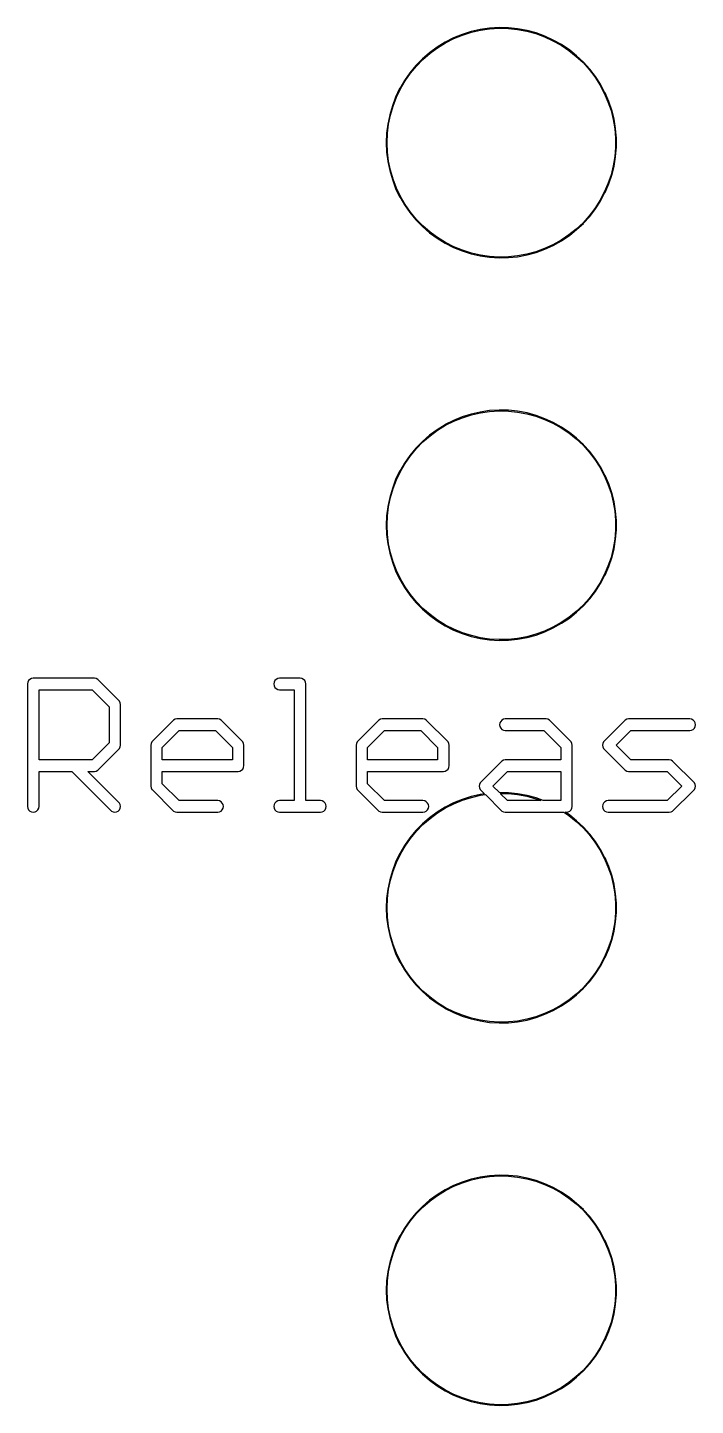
# Model space of a CAD drawing. Extents: x 3 to 66, y 0 to 129.
# Drawn here: x 38.92 to 47.8, y 37.73 to 56.03 of the extents above; entities that cross this region are included whole.
import ezdxf

# ---------------------------------------------------------------- set-up
doc = ezdxf.new("R2010")
doc.units = 0

msp = doc.modelspace()

# ---------------------------------------------------------------- linework, layer by layer
at = {"color": 34, "true_color": 0x008000}
for points in [[(45.0596, 56.01969, 0), (44.93514, 56.00192, 0), (44.93357, 56.00167, 0), (44.81419, 55.97373, 0), (44.69481, 55.93563, 0), (44.58051, 55.88991, 0), (44.46875, 55.83403, 0), (44.46733, 55.8333, 0), (44.36065, 55.76726, 0), (44.26159, 55.6936, 0), (44.16761, 55.61232, 0), (44.16649, 55.6112, 0), (44.08013, 55.5223, 0), (43.99885, 55.42578, 0), (43.92773, 55.32418, 0), (43.86423, 55.2175, 0), (43.8635, 55.21608, 0), (43.81016, 55.10432, 0), (43.76698, 54.98748, 0), (43.73142, 54.8681, 0), (43.70602, 54.74618, 0), (43.70578, 54.74462, 0), (43.69054, 54.6227, 0), (43.68546, 54.49824, 0), (43.69054, 54.37377, 0), (43.70578, 54.25185, 0), (43.70602, 54.25029, 0), (43.73142, 54.12837, 0), (43.76698, 54.00899, 0), (43.81016, 53.89215, 0), (43.8635, 53.78039, 0), (43.86423, 53.77897, 0), (43.92773, 53.67229, 0), (43.99885, 53.57069, 0), (44.08013, 53.47417, 0), (44.16649, 53.38527, 0), (44.16761, 53.38415, 0), (44.26159, 53.30287, 0), (44.36065, 53.22921, 0), (44.46733, 53.16317, 0), (44.46875, 53.16244, 0), (44.58051, 53.10656, 0), (44.69481, 53.06084, 0), (44.81419, 53.02274, 0), (44.93357, 52.9948, 0), (44.93514, 52.99455, 0), (45.0596, 52.97678, 0), (45.18405, 52.96915, 0), (45.30852, 52.9717, 0), (45.43044, 52.98439, 0), (45.432, 52.98464, 0), (45.55646, 53.0075, 0), (45.67584, 53.04052, 0), (45.79268, 53.0837, 0), (45.90444, 53.1345, 0), (45.90586, 53.13523, 0), (46.01508, 53.19619, 0), (46.11922, 53.26477, 0), (46.21574, 53.34351, 0), (46.30718, 53.42733, 0), (46.3083, 53.42845, 0), (46.38958, 53.51989, 0), (46.46578, 53.61895, 0), (46.53436, 53.72309, 0), (46.59278, 53.83485, 0), (46.59351, 53.83627, 0), (46.64177, 53.95057, 0), (46.68241, 54.06741, 0), (46.71289, 54.18679, 0), (46.73321, 54.31125, 0), (46.73345, 54.31282, 0), (46.74362, 54.43728, 0), (46.74362, 54.5592, 0), (46.73345, 54.68365, 0), (46.73321, 54.68522, 0), (46.71289, 54.80968, 0), (46.68241, 54.92906, 0), (46.64177, 55.0459, 0), (46.59351, 55.1602, 0), (46.59278, 55.16162, 0), (46.53436, 55.27338, 0), (46.46578, 55.37752, 0), (46.38958, 55.47658, 0), (46.3083, 55.56802, 0), (46.30718, 55.56914, 0), (46.21574, 55.65296, 0), (46.11922, 55.7317, 0), (46.01508, 55.80028, 0), (45.90586, 55.86124, 0), (45.90444, 55.86197, 0), (45.79268, 55.91277, 0), (45.67584, 55.95595, 0), (45.55646, 55.98897, 0), (45.432, 56.01183, 0), (45.43044, 56.01208, 0), (45.30852, 56.02477, 0), (45.18405, 56.02732, 0), (45.0596, 56.01969, 0)], [(45.42983, 52.99449, 0), (45.30852, 52.98186, 0), (45.18405, 52.97931, 0), (45.0596, 52.98694, 0), (44.93651, 53.00451, 0), (44.81732, 53.03241, 0), (44.69794, 53.07051, 0), (44.58364, 53.11623, 0), (44.47313, 53.17148, 0), (44.36662, 53.23742, 0), (44.26756, 53.31108, 0), (44.17378, 53.39219, 0), (44.08834, 53.48014, 0), (44.00706, 53.57666, 0), (43.93594, 53.67826, 0), (43.87271, 53.78449, 0), (43.81983, 53.89528, 0), (43.77665, 54.01212, 0), (43.74109, 54.1315, 0), (43.71582, 54.25278, 0), (43.7007, 54.37377, 0), (43.69562, 54.49824, 0), (43.7007, 54.6227, 0), (43.71582, 54.7437, 0), (43.74109, 54.86497, 0), (43.77665, 54.98435, 0), (43.81983, 55.10119, 0), (43.8727, 55.21197, 0), (43.93594, 55.31821, 0), (44.00706, 55.41981, 0), (44.08834, 55.51633, 0), (44.17378, 55.60428, 0), (44.26756, 55.68539, 0), (44.36662, 55.75905, 0), (44.47313, 55.82499, 0), (44.58364, 55.88024, 0), (44.69794, 55.92596, 0), (44.81732, 55.96406, 0), (44.93651, 55.99196, 0), (45.0596, 56.00953, 0), (45.18405, 56.01716, 0), (45.30852, 56.01461, 0), (45.42983, 56.00198, 0), (45.55333, 55.9793, 0), (45.67271, 55.94628, 0), (45.78955, 55.9031, 0), (45.90071, 55.85257, 0), (46.00911, 55.79207, 0), (46.11325, 55.72349, 0), (46.20977, 55.64475, 0), (46.30054, 55.56155, 0), (46.38137, 55.47061, 0), (46.45757, 55.37155, 0), (46.52615, 55.26741, 0), (46.58389, 55.15695, 0), (46.6321, 55.04277, 0), (46.67274, 54.92593, 0), (46.70322, 54.80655, 0), (46.72329, 54.68359, 0), (46.73346, 54.5592, 0), (46.73346, 54.43728, 0), (46.72329, 54.31282, 0), (46.70322, 54.18992, 0), (46.67274, 54.07054, 0), (46.6321, 53.9537, 0), (46.58389, 53.83952, 0), (46.52615, 53.72906, 0), (46.45757, 53.62492, 0), (46.38137, 53.52586, 0), (46.30054, 53.43492, 0), (46.20977, 53.35172, 0), (46.11325, 53.27298, 0), (46.00911, 53.2044, 0), (45.90071, 53.1439, 0), (45.78955, 53.09337, 0), (45.67271, 53.05019, 0), (45.55333, 53.01717, 0), (45.42983, 52.99449, 0)], [(45.0596, 50.9397, 0), (44.93514, 50.92191, 0), (44.93357, 50.92167, 0), (44.81419, 50.89373, 0), (44.69481, 50.85563, 0), (44.58051, 50.80991, 0), (44.46875, 50.75403, 0), (44.46733, 50.7533, 0), (44.36065, 50.68726, 0), (44.26159, 50.6136, 0), (44.16761, 50.53232, 0), (44.16649, 50.5312, 0), (44.08013, 50.4423, 0), (43.99885, 50.34578, 0), (43.92773, 50.24418, 0), (43.86423, 50.1375, 0), (43.8635, 50.13608, 0), (43.81016, 50.02432, 0), (43.76698, 49.90748, 0), (43.73142, 49.7881, 0), (43.70602, 49.66618, 0), (43.70578, 49.66462, 0), (43.69054, 49.5427, 0), (43.68546, 49.41824, 0), (43.69054, 49.29378, 0), (43.70578, 49.17185, 0), (43.70602, 49.17029, 0), (43.73142, 49.04837, 0), (43.76698, 48.92899, 0), (43.81016, 48.81215, 0), (43.8635, 48.70039, 0), (43.86423, 48.69897, 0), (43.92773, 48.59229, 0), (43.99885, 48.49069, 0), (44.08013, 48.39417, 0), (44.16649, 48.30527, 0), (44.16761, 48.30415, 0), (44.26159, 48.22287, 0), (44.36065, 48.14921, 0), (44.46733, 48.08317, 0), (44.46875, 48.08244, 0), (44.58051, 48.02656, 0), (44.69481, 47.98084, 0), (44.81419, 47.94274, 0), (44.93357, 47.9148, 0), (44.93514, 47.91456, 0), (45.0596, 47.89677, 0), (45.18405, 47.88916, 0), (45.30852, 47.89169, 0), (45.43044, 47.9044, 0), (45.432, 47.90464, 0), (45.55646, 47.9275, 0), (45.67584, 47.96052, 0), (45.79268, 48.0037, 0), (45.90444, 48.0545, 0), (45.90586, 48.05523, 0), (46.01508, 48.11619, 0), (46.11922, 48.18477, 0), (46.21574, 48.26351, 0), (46.30718, 48.34733, 0), (46.3083, 48.34845, 0), (46.38958, 48.43989, 0), (46.46578, 48.53895, 0), (46.53436, 48.64309, 0), (46.59278, 48.75485, 0), (46.59351, 48.75627, 0), (46.64177, 48.87057, 0), (46.68241, 48.98741, 0), (46.71289, 49.10679, 0), (46.73321, 49.23125, 0), (46.73345, 49.23282, 0), (46.74362, 49.35728, 0), (46.74362, 49.4792, 0), (46.73345, 49.60366, 0), (46.73321, 49.60522, 0), (46.71314, 49.72812, 0), (46.71289, 49.72968, 0), (46.68241, 49.84906, 0), (46.64177, 49.9659, 0), (46.59351, 50.0802, 0), (46.59278, 50.08162, 0), (46.53436, 50.19338, 0), (46.46578, 50.29752, 0), (46.38958, 50.39658, 0), (46.3083, 50.48802, 0), (46.30718, 50.48914, 0), (46.21574, 50.57296, 0), (46.11922, 50.6517, 0), (46.01508, 50.72028, 0), (45.90586, 50.78124, 0), (45.90444, 50.78197, 0), (45.79268, 50.83277, 0), (45.67584, 50.87595, 0), (45.55646, 50.90897, 0), (45.432, 50.93183, 0), (45.43044, 50.93207, 0), (45.30852, 50.94478, 0), (45.18405, 50.94731, 0), (45.0596, 50.9397, 0)], [(45.42996, 47.91451, 0), (45.30852, 47.90185, 0), (45.18405, 47.89932, 0), (45.0596, 47.90693, 0), (44.9364, 47.92454, 0), (44.81732, 47.95241, 0), (44.69794, 47.99051, 0), (44.58364, 48.03623, 0), (44.47313, 48.09148, 0), (44.36662, 48.15742, 0), (44.26756, 48.23108, 0), (44.17378, 48.31219, 0), (44.08834, 48.40014, 0), (44.00706, 48.49666, 0), (43.93594, 48.59826, 0), (43.8727, 48.7045, 0), (43.81983, 48.81528, 0), (43.77665, 48.93212, 0), (43.74109, 49.0515, 0), (43.71582, 49.17277, 0), (43.7007, 49.29378, 0), (43.69562, 49.41824, 0), (43.7007, 49.5427, 0), (43.71582, 49.66369, 0), (43.74109, 49.78497, 0), (43.77665, 49.90435, 0), (43.81983, 50.02119, 0), (43.8727, 50.13197, 0), (43.93594, 50.23821, 0), (44.00706, 50.33981, 0), (44.08834, 50.43633, 0), (44.17378, 50.52428, 0), (44.26756, 50.60539, 0), (44.36662, 50.67905, 0), (44.47313, 50.74499, 0), (44.58364, 50.80024, 0), (44.69794, 50.84596, 0), (44.81732, 50.88406, 0), (44.9364, 50.91193, 0), (45.0596, 50.92954, 0), (45.18405, 50.93715, 0), (45.30852, 50.93462, 0), (45.42996, 50.92196, 0), (45.55333, 50.8993, 0), (45.67271, 50.86628, 0), (45.78955, 50.8231, 0), (45.90071, 50.77257, 0), (46.00911, 50.71207, 0), (46.11325, 50.64349, 0), (46.20977, 50.56475, 0), (46.30054, 50.48155, 0), (46.38137, 50.39061, 0), (46.45757, 50.29155, 0), (46.52615, 50.18741, 0), (46.58389, 50.07695, 0), (46.6321, 49.96277, 0), (46.67274, 49.84593, 0), (46.70322, 49.72655, 0), (46.7233, 49.60358, 0), (46.73346, 49.4792, 0), (46.73346, 49.35728, 0), (46.72329, 49.23282, 0), (46.70322, 49.10992, 0), (46.67274, 48.99054, 0), (46.6321, 48.8737, 0), (46.58389, 48.75952, 0), (46.52615, 48.64906, 0), (46.45757, 48.54492, 0), (46.38137, 48.44586, 0), (46.30054, 48.35492, 0), (46.20977, 48.27172, 0), (46.11325, 48.19298, 0), (46.00911, 48.1244, 0), (45.90071, 48.0639, 0), (45.78955, 48.01337, 0), (45.67271, 47.97019, 0), (45.55333, 47.93717, 0), (45.42996, 47.91451, 0)], [(39.83041, 46.15298, 0), (39.85166, 46.16381, 0), (40.1403, 46.45245, 0), (40.15113, 46.47369, 0), (40.15486, 46.49724, 0), (40.15486, 47.03826, 0), (40.15113, 47.0618, 0), (40.1403, 47.08304, 0), (39.85166, 47.37168, 0), (39.83041, 47.38251, 0), (39.80687, 47.38624, 0), (38.99407, 47.38624, 0), (38.97052, 47.38251, 0), (38.94929, 47.37168, 0), (38.93242, 47.35482, 0), (38.9216, 47.33358, 0), (38.91787, 47.31004, 0), (38.91787, 45.68443, 0), (38.9216, 45.66089, 0), (38.93242, 45.63965, 0), (38.94929, 45.62279, 0), (38.97052, 45.61196, 0), (38.99407, 45.60823, 0), (39.01762, 45.61196, 0), (39.03886, 45.62279, 0), (39.05572, 45.63965, 0), (39.06655, 45.66089, 0), (39.07027, 45.68443, 0), (39.07027, 46.14926, 0), (39.5074, 46.14926, 0), (40.03387, 45.62279, 0), (40.05511, 45.61196, 0), (40.07866, 45.60823, 0), (40.1022, 45.61196, 0), (40.12344, 45.62279, 0), (40.1403, 45.63965, 0), (40.15113, 45.66089, 0), (40.15486, 45.68443, 0), (40.15113, 45.70798, 0), (40.1403, 45.72922, 0), (39.72026, 46.14926, 0), (39.80687, 46.14926, 0), (39.83041, 46.15298, 0)], [(39.77665, 46.30166, 0), (39.07027, 46.30166, 0), (39.07027, 47.23384, 0), (39.77664, 47.23384, 0), (40.00246, 47.00802, 0), (40.00246, 46.52747, 0), (39.77665, 46.30166, 0)], [(42.26814, 47.38624, 0), (42.24459, 47.38251, 0), (42.22335, 47.37168, 0), (42.20649, 47.35482, 0), (42.19566, 47.33358, 0), (42.19193, 47.31004, 0), (42.19566, 47.28649, 0), (42.20649, 47.26525, 0), (42.22335, 47.24839, 0), (42.24459, 47.23756, 0), (42.26814, 47.23384, 0), (42.46372, 47.23384, 0), (42.46372, 45.76063, 0), (42.26814, 45.76063, 0), (42.24459, 45.75691, 0), (42.22335, 45.74608, 0), (42.20649, 45.72922, 0), (42.19566, 45.70798, 0), (42.19193, 45.68443, 0), (42.19566, 45.66089, 0), (42.20649, 45.63965, 0), (42.22335, 45.62279, 0), (42.24459, 45.61196, 0), (42.26814, 45.60823, 0), (42.81169, 45.60823, 0), (42.83524, 45.61196, 0), (42.85648, 45.62279, 0), (42.87334, 45.63965, 0), (42.88417, 45.66089, 0), (42.88789, 45.68443, 0), (42.88417, 45.70798, 0), (42.87334, 45.72922, 0), (42.85648, 45.74608, 0), (42.83524, 45.75691, 0), (42.81169, 45.76063, 0), (42.61612, 45.76063, 0), (42.61612, 47.31004, 0), (42.61239, 47.33358, 0), (42.60156, 47.35482, 0), (42.5847, 47.37168, 0), (42.56346, 47.38251, 0), (42.53992, 47.38624, 0), (42.26814, 47.38624, 0)], [(41.74049, 46.15298, 0), (41.76174, 46.16381, 0), (41.77859, 46.18067, 0), (41.78943, 46.20191, 0), (41.79316, 46.22546, 0), (41.79316, 46.49724, 0), (41.78943, 46.52078, 0), (41.77859, 46.54202, 0), (41.76174, 46.55888, 0), (41.76172, 46.55889, 0), (41.48996, 46.83066, 0), (41.46871, 46.84149, 0), (41.44516, 46.84522, 0), (40.90162, 46.84522, 0), (40.87807, 46.84149, 0), (40.85683, 46.83066, 0), (40.83997, 46.8138, 0), (40.57072, 46.54202, 0), (40.5599, 46.52078, 0), (40.55618, 46.49724, 0), (40.55618, 45.95368, 0), (40.5599, 45.93013, 0), (40.57072, 45.90889, 0), (40.57292, 45.90669, 0), (40.85683, 45.62279, 0), (40.87807, 45.61196, 0), (40.90162, 45.60823, 0), (41.44516, 45.60823, 0), (41.46871, 45.61196, 0), (41.48996, 45.62279, 0), (41.50681, 45.63965, 0), (41.51765, 45.66089, 0), (41.52136, 45.68443, 0), (41.51765, 45.70798, 0), (41.50681, 45.72922, 0), (41.48996, 45.74608, 0), (41.46871, 45.75691, 0), (41.44516, 45.76063, 0), (40.93185, 45.76063, 0), (40.70858, 45.9839, 0), (40.70858, 46.14926, 0), (41.71696, 46.14926, 0), (41.74049, 46.15298, 0)], [(44.46846, 46.15298, 0), (44.4897, 46.16381, 0), (44.50656, 46.18067, 0), (44.51739, 46.20191, 0), (44.52112, 46.22546, 0), (44.52112, 46.49724, 0), (44.51739, 46.52078, 0), (44.50656, 46.54202, 0), (44.21792, 46.83066, 0), (44.19668, 46.84149, 0), (44.17314, 46.84522, 0), (43.63212, 46.84522, 0), (43.60857, 46.84149, 0), (43.58733, 46.83066, 0), (43.29869, 46.54202, 0), (43.28786, 46.52078, 0), (43.28414, 46.49724, 0), (43.28414, 45.95368, 0), (43.28786, 45.93013, 0), (43.29869, 45.90889, 0), (43.31555, 45.89203, 0), (43.58733, 45.62279, 0), (43.60857, 45.61196, 0), (43.63212, 45.60823, 0), (44.17314, 45.60823, 0), (44.19668, 45.61196, 0), (44.21792, 45.62279, 0), (44.23478, 45.63965, 0), (44.24561, 45.66089, 0), (44.24934, 45.68443, 0), (44.24561, 45.70798, 0), (44.23478, 45.72922, 0), (44.21792, 45.74608, 0), (44.19668, 45.75691, 0), (44.17314, 45.76063, 0), (43.66221, 45.76063, 0), (43.43654, 45.98419, 0), (43.43654, 46.14926, 0), (44.44492, 46.14926, 0), (44.46846, 46.15298, 0)], [(46.10422, 45.61196, 0), (46.12546, 45.62279, 0), (46.14232, 45.63965, 0), (46.15315, 45.66089, 0), (46.15688, 45.68443, 0), (46.15688, 46.49724, 0), (46.15315, 46.52078, 0), (46.14232, 46.54202, 0), (45.87308, 46.8138, 0), (45.85622, 46.83066, 0), (45.83498, 46.84149, 0), (45.81144, 46.84522, 0), (45.26788, 46.84522, 0), (45.24433, 46.84149, 0), (45.22309, 46.83066, 0), (45.20623, 46.8138, 0), (45.1954, 46.79256, 0), (45.19168, 46.76902, 0), (45.1954, 46.74547, 0), (45.20623, 46.72423, 0), (45.22309, 46.70737, 0), (45.24433, 46.69654, 0), (45.26788, 46.69282, 0), (45.78091, 46.69282, 0), (46.00448, 46.46714, 0), (46.00448, 46.30166, 0), (45.26788, 46.30166, 0), (45.24433, 46.29793, 0), (45.22309, 46.2871, 0), (44.93445, 45.99846, 0), (44.92362, 45.97722, 0), (44.9199, 45.95368, 0), (44.92362, 45.93013, 0), (44.93445, 45.90889, 0), (44.95131, 45.89203, 0), (44.99348, 45.85025, 0), (44.93514, 45.84191, 0), (44.93357, 45.84167, 0), (44.81419, 45.81373, 0), (44.69481, 45.77563, 0), (44.58051, 45.72991, 0), (44.46875, 45.67403, 0), (44.46733, 45.6733, 0), (44.36065, 45.60726, 0), (44.26159, 45.5336, 0), (44.16761, 45.45232, 0), (44.16649, 45.4512, 0), (44.08013, 45.3623, 0), (43.99885, 45.26578, 0), (43.92773, 45.16418, 0), (43.86423, 45.0575, 0), (43.8635, 45.05608, 0), (43.81016, 44.94432, 0), (43.76698, 44.82748, 0), (43.73142, 44.7081, 0), (43.70602, 44.58618, 0), (43.70578, 44.58462, 0), (43.69054, 44.4627, 0), (43.68546, 44.33824, 0), (43.69054, 44.21377, 0), (43.70578, 44.09186, 0), (43.70602, 44.09029, 0), (43.73142, 43.96837, 0), (43.76698, 43.84899, 0), (43.81016, 43.73215, 0), (43.8635, 43.62039, 0), (43.86423, 43.61897, 0), (43.92773, 43.51229, 0), (43.99885, 43.41069, 0), (44.08013, 43.31417, 0), (44.16649, 43.22527, 0), (44.16761, 43.22415, 0), (44.26159, 43.14287, 0), (44.36065, 43.06921, 0), (44.46733, 43.00317, 0), (44.46875, 43.00244, 0), (44.58051, 42.94656, 0), (44.69481, 42.90084, 0), (44.81419, 42.86274, 0), (44.93357, 42.8348, 0), (44.93514, 42.83456, 0), (45.0596, 42.81677, 0), (45.18405, 42.80916, 0), (45.30852, 42.81169, 0), (45.43044, 42.8244, 0), (45.432, 42.82464, 0), (45.55646, 42.8475, 0), (45.67584, 42.88052, 0), (45.79268, 42.9237, 0), (45.90444, 42.9745, 0), (45.90586, 42.97523, 0), (46.01508, 43.03619, 0), (46.11922, 43.10477, 0), (46.21574, 43.18351, 0), (46.30718, 43.26733, 0), (46.3083, 43.26845, 0), (46.38958, 43.35989, 0), (46.46578, 43.45895, 0), (46.53436, 43.56309, 0), (46.59278, 43.67485, 0), (46.59351, 43.67627, 0), (46.64177, 43.79057, 0), (46.68241, 43.90741, 0), (46.71289, 44.02679, 0), (46.73321, 44.15125, 0), (46.73345, 44.15282, 0), (46.74362, 44.27728, 0), (46.74362, 44.3992, 0), (46.73345, 44.52365, 0), (46.73321, 44.52522, 0), (46.71314, 44.64812, 0), (46.71289, 44.64968, 0), (46.68241, 44.76906, 0), (46.64177, 44.8859, 0), (46.59351, 45.0002, 0), (46.59278, 45.00162, 0), (46.53436, 45.11338, 0), (46.46578, 45.21752, 0), (46.38958, 45.31658, 0), (46.3083, 45.40802, 0), (46.30718, 45.40914, 0), (46.21574, 45.49296, 0), (46.11922, 45.5717, 0), (46.06375, 45.60823, 0), (46.08068, 45.60823, 0), (46.10422, 45.61196, 0)], [(46.9364, 46.30166, 0), (46.74083, 46.49724, 0), (46.93641, 46.69282, 0), (47.71897, 46.69282, 0), (47.74252, 46.69654, 0), (47.76376, 46.70737, 0), (47.78062, 46.72423, 0), (47.79145, 46.74547, 0), (47.79517, 46.76902, 0), (47.79145, 46.79256, 0), (47.78062, 46.8138, 0), (47.76376, 46.83066, 0), (47.74252, 46.84149, 0), (47.71897, 46.84522, 0), (46.90618, 46.84522, 0), (46.88263, 46.84149, 0), (46.86139, 46.83066, 0), (46.57275, 46.54202, 0), (46.56192, 46.52078, 0), (46.5582, 46.49724, 0), (46.56192, 46.47369, 0), (46.57275, 46.45245, 0), (46.86139, 46.16381, 0), (46.88263, 46.15298, 0), (46.90618, 46.14926, 0), (47.41696, 46.14926, 0), (47.61226, 45.95396, 0), (47.4171, 45.76063, 0), (46.6344, 45.76063, 0), (46.61085, 45.75691, 0), (46.58961, 45.74608, 0), (46.57275, 45.72922, 0), (46.56192, 45.70798, 0), (46.5582, 45.68443, 0), (46.56192, 45.66089, 0), (46.57275, 45.63965, 0), (46.58961, 45.62279, 0), (46.61085, 45.61196, 0), (46.6344, 45.60823, 0), (47.4472, 45.60823, 0), (47.47074, 45.61196, 0), (47.49198, 45.62279, 0), (47.76376, 45.89203, 0), (47.78062, 45.90889, 0), (47.79145, 45.93013, 0), (47.79517, 45.95368, 0), (47.79145, 45.97722, 0), (47.78062, 45.99846, 0), (47.49198, 46.2871, 0), (47.47074, 46.29793, 0), (47.4472, 46.30166, 0), (46.9364, 46.30166, 0)], [(41.64076, 46.30166, 0), (40.70858, 46.30166, 0), (40.70858, 46.46715, 0), (40.93214, 46.69282, 0), (41.41494, 46.69282, 0), (41.64076, 46.467, 0), (41.64076, 46.30166, 0)], [(44.36872, 46.30166, 0), (43.43654, 46.30166, 0), (43.43654, 46.46701, 0), (43.66235, 46.69282, 0), (44.1429, 46.69282, 0), (44.36872, 46.467, 0), (44.36872, 46.30166, 0)], [(46.00448, 45.76063, 0), (45.77141, 45.76063, 0), (45.67584, 45.79595, 0), (45.55646, 45.82897, 0), (45.432, 45.85183, 0), (45.43044, 45.85207, 0), (45.30852, 45.86478, 0), (45.19041, 45.86719, 0), (45.10281, 45.95396, 0), (45.29811, 46.14926, 0), (46.00448, 46.14926, 0), (46.00448, 45.76063, 0)], [(45.42996, 42.83451, 0), (45.30852, 42.82185, 0), (45.18405, 42.81932, 0), (45.0596, 42.82693, 0), (44.9364, 42.84454, 0), (44.81732, 42.87241, 0), (44.69794, 42.91051, 0), (44.58364, 42.95623, 0), (44.47313, 43.01148, 0), (44.36662, 43.07742, 0), (44.26756, 43.15108, 0), (44.17378, 43.23219, 0), (44.08834, 43.32014, 0), (44.00706, 43.41666, 0), (43.93594, 43.51826, 0), (43.8727, 43.6245, 0), (43.81983, 43.73528, 0), (43.77665, 43.85212, 0), (43.74109, 43.9715, 0), (43.71583, 44.09276, 0), (43.7007, 44.21377, 0), (43.69562, 44.33824, 0), (43.7007, 44.4627, 0), (43.71582, 44.5837, 0), (43.74109, 44.70497, 0), (43.77665, 44.82435, 0), (43.81983, 44.94119, 0), (43.8727, 45.05197, 0), (43.93594, 45.15821, 0), (44.00706, 45.25981, 0), (44.08834, 45.35633, 0), (44.17378, 45.44428, 0), (44.26756, 45.52539, 0), (44.36662, 45.59905, 0), (44.47313, 45.66499, 0), (44.58364, 45.72024, 0), (44.69794, 45.76596, 0), (44.81732, 45.80406, 0), (44.93651, 45.83196, 0), (45.00244, 45.84137, 0), (45.22309, 45.62279, 0), (45.24433, 45.61196, 0), (45.26788, 45.60823, 0), (46.04531, 45.60823, 0), (46.11325, 45.56349, 0), (46.20977, 45.48475, 0), (46.30054, 45.40155, 0), (46.38137, 45.31061, 0), (46.45757, 45.21155, 0), (46.52615, 45.10741, 0), (46.58389, 44.99695, 0), (46.6321, 44.88277, 0), (46.67274, 44.76593, 0), (46.70322, 44.64655, 0), (46.72329, 44.52359, 0), (46.73346, 44.3992, 0), (46.73346, 44.27728, 0), (46.72329, 44.15282, 0), (46.70322, 44.02992, 0), (46.67274, 43.91054, 0), (46.6321, 43.7937, 0), (46.58389, 43.67952, 0), (46.52615, 43.56906, 0), (46.45757, 43.46492, 0), (46.38137, 43.36586, 0), (46.30054, 43.27492, 0), (46.20977, 43.19172, 0), (46.11325, 43.11298, 0), (46.00911, 43.0444, 0), (45.90071, 42.9839, 0), (45.78955, 42.93337, 0), (45.67271, 42.89019, 0), (45.55333, 42.85717, 0), (45.42996, 42.83451, 0)], [(45.74212, 45.76063, 0), (45.29797, 45.76063, 0), (45.20088, 45.85682, 0), (45.30852, 45.85462, 0), (45.42996, 45.84196, 0), (45.55333, 45.8193, 0), (45.67271, 45.78628, 0), (45.74212, 45.76063, 0)], [(45.0596, 40.7797, 0), (44.93514, 40.76191, 0), (44.93357, 40.76167, 0), (44.81419, 40.73373, 0), (44.69481, 40.69563, 0), (44.58051, 40.64991, 0), (44.46875, 40.59402, 0), (44.46733, 40.5933, 0), (44.36065, 40.52726, 0), (44.26159, 40.4536, 0), (44.16761, 40.37232, 0), (44.16649, 40.3712, 0), (44.08013, 40.2823, 0), (43.99885, 40.18578, 0), (43.92773, 40.08418, 0), (43.86423, 39.9775, 0), (43.8635, 39.97608, 0), (43.81016, 39.86432, 0), (43.76698, 39.74748, 0), (43.73142, 39.6281, 0), (43.70602, 39.50618, 0), (43.70578, 39.50461, 0), (43.69054, 39.3827, 0), (43.68546, 39.25824, 0), (43.69054, 39.13377, 0), (43.70578, 39.01186, 0), (43.70602, 39.01029, 0), (43.73142, 38.88837, 0), (43.76698, 38.76899, 0), (43.81016, 38.65215, 0), (43.8635, 38.54039, 0), (43.86423, 38.53897, 0), (43.92773, 38.43229, 0), (43.99885, 38.33068, 0), (44.08013, 38.23417, 0), (44.16649, 38.14526, 0), (44.16761, 38.14415, 0), (44.26159, 38.06286, 0), (44.36065, 37.98921, 0), (44.46733, 37.92317, 0), (44.46875, 37.92244, 0), (44.58051, 37.86656, 0), (44.69481, 37.82083, 0), (44.81419, 37.78273, 0), (44.93357, 37.7548, 0), (44.93514, 37.75456, 0), (45.0596, 37.73677, 0), (45.18405, 37.72916, 0), (45.30852, 37.73169, 0), (45.43044, 37.7444, 0), (45.432, 37.74463, 0), (45.55646, 37.7675, 0), (45.67584, 37.80052, 0), (45.79268, 37.8437, 0), (45.90444, 37.8945, 0), (45.90586, 37.89523, 0), (46.01508, 37.95619, 0), (46.11922, 38.02476, 0), (46.21574, 38.10351, 0), (46.30718, 38.18733, 0), (46.3083, 38.18845, 0), (46.38958, 38.27989, 0), (46.46578, 38.37895, 0), (46.53436, 38.48308, 0), (46.59278, 38.59485, 0), (46.59351, 38.59626, 0), (46.64177, 38.71056, 0), (46.68241, 38.82741, 0), (46.71289, 38.94679, 0), (46.73321, 39.07125, 0), (46.73345, 39.07282, 0), (46.74362, 39.19727, 0), (46.74362, 39.3192, 0), (46.73345, 39.44365, 0), (46.73321, 39.44522, 0), (46.71314, 39.56812, 0), (46.71289, 39.56968, 0), (46.68241, 39.68906, 0), (46.64177, 39.8059, 0), (46.59351, 39.9202, 0), (46.59278, 39.92161, 0), (46.53436, 40.03338, 0), (46.46578, 40.13752, 0), (46.38958, 40.23657, 0), (46.3083, 40.32802, 0), (46.30718, 40.32914, 0), (46.21574, 40.41296, 0), (46.11922, 40.4917, 0), (46.01508, 40.56028, 0), (45.90586, 40.62124, 0), (45.90444, 40.62196, 0), (45.79268, 40.67277, 0), (45.67584, 40.71595, 0), (45.55646, 40.74897, 0), (45.432, 40.77183, 0), (45.43044, 40.77207, 0), (45.30852, 40.78478, 0), (45.18405, 40.78731, 0), (45.0596, 40.7797, 0)], [(45.43008, 37.75452, 0), (45.30852, 37.74185, 0), (45.18405, 37.73932, 0), (45.0596, 37.74693, 0), (44.93651, 37.76451, 0), (44.81732, 37.7924, 0), (44.69794, 37.8305, 0), (44.58364, 37.87623, 0), (44.47305, 37.93153, 0), (44.36662, 37.99742, 0), (44.26756, 38.07108, 0), (44.17378, 38.15219, 0), (44.08834, 38.24013, 0), (44.00706, 38.33666, 0), (43.93594, 38.43826, 0), (43.87273, 38.54445, 0), (43.81983, 38.65527, 0), (43.77665, 38.77212, 0), (43.74109, 38.8915, 0), (43.71583, 39.01276, 0), (43.7007, 39.13377, 0), (43.69562, 39.25824, 0), (43.7007, 39.3827, 0), (43.71583, 39.50371, 0), (43.74109, 39.62496, 0), (43.77665, 39.74434, 0), (43.81983, 39.86119, 0), (43.87273, 39.97201, 0), (43.93594, 40.07821, 0), (44.00706, 40.17981, 0), (44.08834, 40.27633, 0), (44.17378, 40.36427, 0), (44.26756, 40.44539, 0), (44.36662, 40.51905, 0), (44.47305, 40.58493, 0), (44.58364, 40.64024, 0), (44.69794, 40.68596, 0), (44.81732, 40.72406, 0), (44.9364, 40.75193, 0), (45.0596, 40.76954, 0), (45.18405, 40.77715, 0), (45.30852, 40.77462, 0), (45.42996, 40.76196, 0), (45.55333, 40.7393, 0), (45.67271, 40.70628, 0), (45.78955, 40.6631, 0), (45.9008, 40.61252, 0), (46.00911, 40.55207, 0), (46.11325, 40.48349, 0), (46.20977, 40.40475, 0), (46.30054, 40.32154, 0), (46.38137, 40.23061, 0), (46.45757, 40.13154, 0), (46.52615, 40.02741, 0), (46.58389, 39.91695, 0), (46.6321, 39.80277, 0), (46.67274, 39.68593, 0), (46.70322, 39.56655, 0), (46.72329, 39.44359, 0), (46.73346, 39.3192, 0), (46.73346, 39.19727, 0), (46.72329, 39.07282, 0), (46.70322, 38.94992, 0), (46.67274, 38.83054, 0), (46.6321, 38.7137, 0), (46.58389, 38.59952, 0), (46.52615, 38.48906, 0), (46.45757, 38.38492, 0), (46.38137, 38.28586, 0), (46.30054, 38.19492, 0), (46.20977, 38.11172, 0), (46.11325, 38.03298, 0), (46.00911, 37.9644, 0), (45.90071, 37.9039, 0), (45.78955, 37.85337, 0), (45.67271, 37.81019, 0), (45.55333, 37.77717, 0), (45.43008, 37.75452, 0)]]:
    msp.add_polyline3d(points, close=True, dxfattribs=at)

doc.saveas('drawing.dxf')
